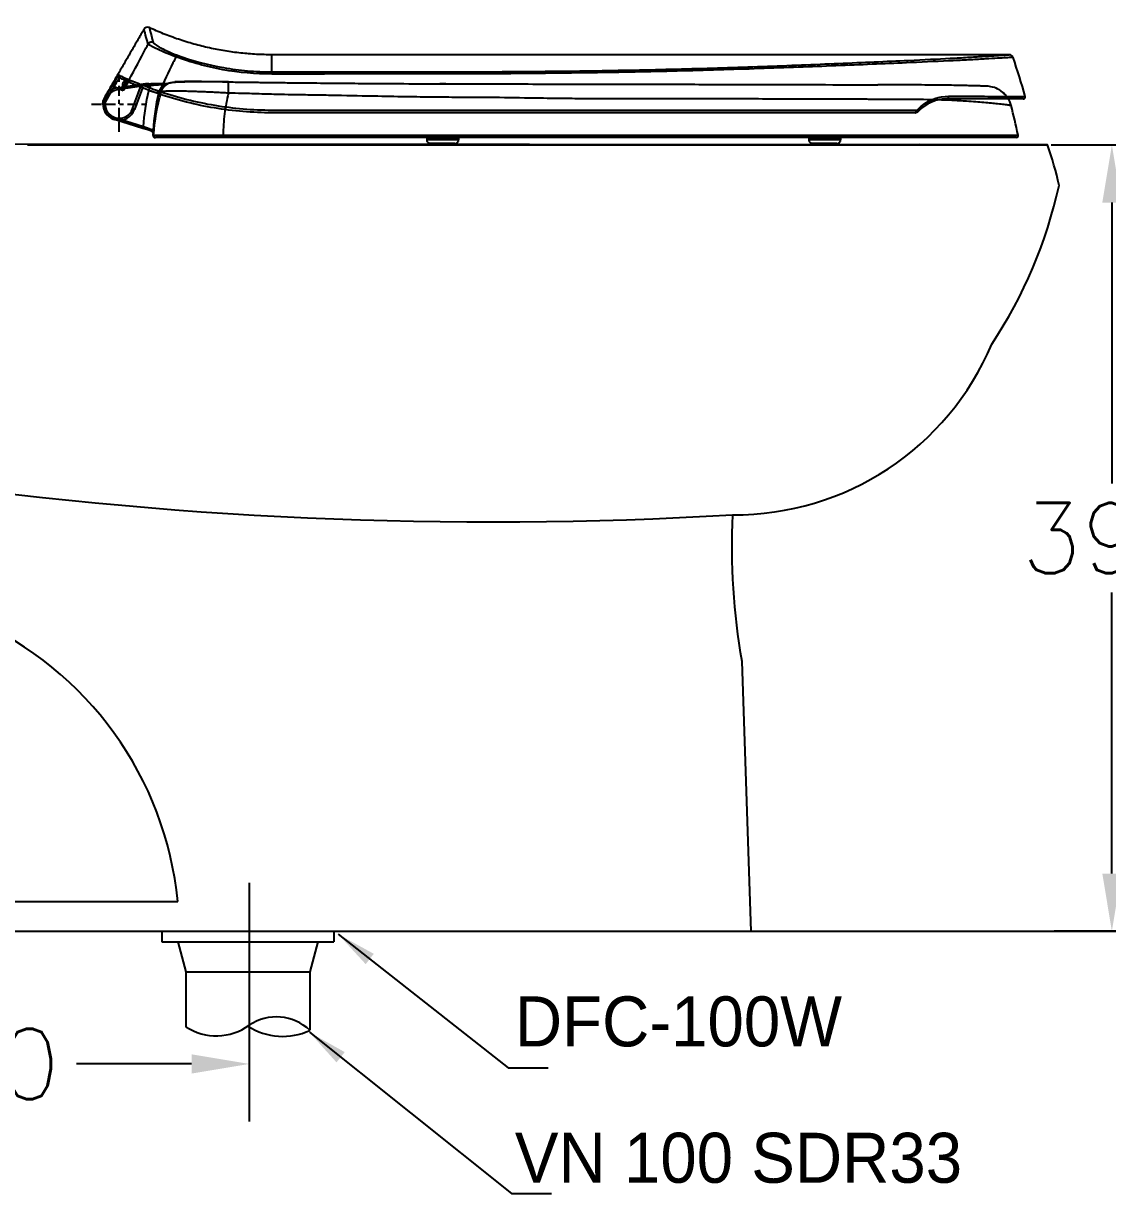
# Model space of a CAD drawing. Extents: x 65957 to 68383, y 58274 to 61705.
# Drawn here: x 66727 to 67269, y 59021 to 59606 of the extents above; entities that cross this region are included whole.
import ezdxf

# ---------------------------------------------------------------- set-up
doc = ezdxf.new("R2010")
doc.units = 0
doc.header["$MEASUREMENT"] = 0
doc.linetypes.add('BORDER', pattern=[18, 5, -2, 5, -2, 2, -2])
doc.layers.get('Defpoints').update_dxf_attribs({"linetype": 'CONTINUOUS'})
for name, color, linetype in [('1', 2, 'CONTINUOUS'), ('CENTER', 1, 'CONTINUOUS'), ('Dim', 4, 'CONTINUOUS'), ('MAIN', 7, 'CONTINUOUS')]:
    doc.layers.add(name, color=color, linetype=linetype)
doc.layers.add('AM_6', color=2, linetype='CONTINUOUS', lineweight=30)
doc.styles.add('h', font='', dxfattribs={"height": 30})
doc.styles.get("Standard").update_dxf_attribs({"font": 'txt.shx', "bigfont": 'ghs.shx'})
doc.styles.get('h').set_extended_font_data('Haansoft Batang')
doc.dimstyles.new('SERIM', dxfattribs={"dimscale": 10, "dimtxt": 3, "dimasz": 2, "dimexe": 1, "dimexo": 1.5, "dimgap": 1, "dimtad": 1, "dimtoh": 1, "dimdec": 0, "dimdsep": 46, "dimtxsty": 'h', "dimcen": -0.3, "dimclrt": 2, "dimadec": 0, "dimazin": 0, "dimtfac": 1, "dimtdec": 0, "dimtmove": 1, "dimatfit": 3, "dimfxl": 0, "dimtolj": 1, "dimtzin": 0, "dimarcsym": 0})
doc.dimstyles.get("Standard").update_dxf_attribs({"dimtxt": 0.18, "dimasz": 0.18, "dimexe": 0.18, "dimexo": 0.0625, "dimgap": 0.09, "dimtad": 0, "dimtih": 1, "dimtoh": 1, "dimdec": 4, "dimzin": 0, "dimdsep": 46, "dimtxsty": 'Standard', "dimcen": 0.09, "dimadec": 0, "dimazin": 0, "dimtfac": 1, "dimtdec": 4, "dimtofl": 0, "dimtmove": 0, "dimatfit": 0, "dimfxl": 0, "dimtolj": 1, "dimtzin": 0, "dimarcsym": 0})

# ---------------------------------------------------------------- blocks, each defined once
blk = doc.blocks.new('*D10')
at = {"layer": 'Defpoints', "color": 0}
for p in [(67230.98, 59545.46), (67271.28, 59545.46), (67283.55, 59152.53)]:
    blk.add_point(p, dxfattribs=at)
at = {"layer": 'Dim', "color": 0, "lineweight": -2}
for p, q in [((67240.98, 59545.46), (67300.08, 59545.46)), ((67271.28, 59516.66), (67271.28, 59376.19)), ((67271.28, 59181.33), (67271.28, 59321.79)), ((67273.55, 59152.53), (67242.48, 59152.53))]:
    blk.add_line(p, q, dxfattribs=at)
at = {"layer": 'Dim', "color": 0}
for points in [[(67266.48, 59516.66), (67276.08, 59516.66), (67271.28, 59545.46)], [(67266.48, 59181.33), (67276.08, 59181.33), (67271.28, 59152.53)]]:
    blk.add_solid(points, dxfattribs=at)
at = {"layer": 'Dim', "color": 0, "insert": (67271.28, 59348.99), "char_height": 35.2, "attachment_point": 5}
blk.add_mtext('\\A1;393', dxfattribs=at)
blk = doc.blocks.new('*D13')
at = {"layer": 'Defpoints', "color": 0}
for p in [(66560.04, 59860.68), (66840.03, 59115.8), (66840.03, 59086.14)]:
    blk.add_point(p, dxfattribs=at)
at = {"layer": 'MAIN', "color": 0, "lineweight": -2}
for p, q in [((66560.04, 59850.68), (66560.04, 59057.34)), ((66840.03, 59105.8), (66840.03, 59057.34)), ((66588.84, 59086.14), (66646.43, 59086.14)), ((66811.23, 59086.14), (66753.63, 59086.14))]:
    blk.add_line(p, q, dxfattribs=at)
at = {"layer": 'MAIN', "color": 0}
for points in [[(66588.84, 59090.94), (66588.84, 59081.34), (66560.04, 59086.14)], [(66811.23, 59090.94), (66811.23, 59081.34), (66840.03, 59086.14)]]:
    blk.add_solid(points, dxfattribs=at)
at = {"layer": 'MAIN', "color": 0, "insert": (66700.03, 59086.14), "char_height": 35.2, "attachment_point": 5}
blk.add_mtext('\\A1;280', dxfattribs=at)

msp = doc.modelspace()

# ---------------------------------------------------------------- linework, layer by layer
at = {"layer": '1', "color": 1, "linetype": 'BORDER'}
for p, q in [((66775.03, 59552.09), (66775.03, 59579.82)), ((66775.03, 59552.09), (66775.03, 59579.82)), ((66761.16, 59565.95), (66788.89, 59565.95)), ((66761.16, 59565.95), (66788.89, 59565.95))]:
    msp.add_line(p, q, dxfattribs=at)
at = {"layer": '1', "color": 7}
for p, q in [((66767.29, 59567.65), (66771.71, 59575.3)), ((66772.57, 59574.8), (66768.15, 59567.15)), ((66772.57, 59574.8), (66771.71, 59575.3)), ((66773.81, 59573.96), (66788.23, 59576.16)), ((66773.81, 59573.96), (66773.96, 59572.97)), ((66788.3, 59575.16), (66773.96, 59572.97)), ((66779.48, 59577.08), (66776.96, 59572.73)), ((66778.27, 59576.99), (66778.39, 59577.2)), ((66781.74, 59563.51), (66785.71, 59574.41)), ((66786.63, 59574.04), (66782.68, 59563.17)), ((66790.75, 59576.1), (66790.73, 59575.1)), ((66768.15, 59567.15), (66767.29, 59567.65)), ((66766.89, 59566.26), (66767.89, 59566.22)), ((66782.68, 59563.17), (66781.74, 59563.51)), ((66772.6, 59558.23), (66772.9, 59559.18)), ((66786.85, 59553.75), (66772.6, 59558.23)), ((66772.9, 59559.18), (66787.15, 59554.7)), ((66786.85, 59553.75), (66787.15, 59554.7)), ((66826.94, 59550.41), (66826.94, 59549.21)), ((66775.03, 59545.83), (66778.99, 59545.84)), ((67175.26, 59546.21), (67175.26, 59546.21))]:
    msp.add_line(p, q, dxfattribs=at)
for centre, radius, start, end in [((66789.15, 59602.35), 2, 65.00848, 149.99122), ((67219.96, 59588.57), 2, 19.48305, 90.00007), ((66775.03, 59565.95), 8.1, 98.66682, 252.54816), ((66775.03, 59565.95), 7.1, 98.66682, 252.54816), ((66851.38, 59736.01), 179.44, 243.94749, 245.49801), ((67226.99, 59569.48), 1, 270, 15.33094), ((66775.03, 59565.95), 8.14, 177.86097, 340), ((66775.03, 59565.95), 7.14, 177.86097, 340), ((66792.94, 59550.21), 1, 179.40839, 270), ((67223.42, 59550.21), 1, 270, 12.43331)]:
    msp.add_arc(centre, radius, start, end, dxfattribs=at)
for points, degree in [([(66787.41, 59603.35), (66777.44, 59586.06), (66767.46, 59568.78)], 2), ([(66789.45, 59595.86), (66788.09, 59600.84), (66787.41, 59603.33), (66787.41, 59603.33)], 3), ([(66789.99, 59604.14), (66789.99, 59604.14), (66790.66, 59601.65), (66792, 59596.68)], 3), ([(66788.37, 59593.81), (66788.74, 59594.5), (66789.1, 59595.18), (66789.45, 59595.86)], 3), ([(66780, 59578.05), (66782.89, 59583.43), (66785.68, 59588.69), (66788.37, 59593.81)], 3), ([(67219.96, 59590.57), (67035.67, 59590.57), (66851.38, 59590.57)], 2), ([(66851.39, 59581.98), (66851.38, 59587.71), (66851.38, 59590.57), (66851.38, 59590.57)], 3), ([(66801.9, 59586.51), (66799.7, 59581.88), (66797.45, 59577.16), (66795.14, 59572.36)], 3), ([(66803.32, 59589.5), (66802.85, 59588.51), (66802.38, 59587.51), (66801.9, 59586.51)], 3), ([(67227.96, 59569.75), (67226.16, 59576.31), (67224.12, 59582.82), (67221.85, 59589.23)], 3), ([(66774.75, 59580.38), (66774.79, 59580.44), (66774.82, 59580.46), (66774.82, 59580.46)], 3), ([(66774.82, 59580.46), (66775.6, 59580.08), (66777.31, 59579.25), (66780, 59578.05)], 3), ([(66780.46, 59576.64), (66777.75, 59577.84), (66776.04, 59578.68), (66775.25, 59579.06)], 3), ([(66851.39, 59580.92), (66851.39, 59581.51), (66851.39, 59581.92), (66851.39, 59581.98)], 3), ([(66944.7, 59582.06), (66967.85, 59582.08), (66990.98, 59582.27), (67013.83, 59582.61)], 3), ([(67014.1, 59581.58), (66991.18, 59581.24), (66967.93, 59581.04), (66944.7, 59581.01)], 3), ([(66777.09, 59576.81), (66777.52, 59577.49), (66777.78, 59577.86), (66777.81, 59577.85)], 3), ([(66777.81, 59577.85), (66778.01, 59577.75), (66778.27, 59577.63), (66778.59, 59577.48)], 3), ([(66783.01, 59575.53), (66783.02, 59575.52), (66783.03, 59575.52), (66783.04, 59575.52)], 3), ([(66783.04, 59575.52), (66783.15, 59575.47), (66783.46, 59575.34), (66783.96, 59575.12)], 3), ([(66787.15, 59554.7), (66787.52, 59560.71), (66788.4, 59566.68), (66789.78, 59572.54)], 3), ([(66790.73, 59575.1), (66789.92, 59575.12), (66789.11, 59575.14), (66788.3, 59575.16)], 3), ([(66789.78, 59572.54), (66789.99, 59573.44), (66790.31, 59574.3), (66790.73, 59575.1)], 3), ([(66799.33, 59576.09), (66798.72, 59575.79), (66798.11, 59575.49)], 2), ([(66935.31, 59576.05), (66936.3, 59576.05), (66937.3, 59576.05), (66938.3, 59576.05)], 3), ([(66938.3, 59576.05), (66937.3, 59576.05), (66936.3, 59576.05), (66935.31, 59576.05)], 3), ([(66938.3, 59576.04), (66940.74, 59576.04), (66943.19, 59576.03), (66945.64, 59576.03)], 3), ([(67146.01, 59575.58), (67147.81, 59575.57), (67149.59, 59575.57), (67151.35, 59575.57)], 3), ([(67151.35, 59575.57), (67152.33, 59575.57), (67153.3, 59575.57), (67154.25, 59575.56)], 3), ([(66766.89, 59566.26), (66766.92, 59567.2), (66767.16, 59568.05), (66767.16, 59568.05)], 3), ([(66794.64, 59571.4), (66793.22, 59565.32), (66792.35, 59559.13), (66792.06, 59552.89)], 3), ([(66792.2, 59550.28), (66792.71, 59557.65), (66794, 59564.91), (66796.02, 59571.95)], 3), ([(66794.91, 59570.96), (66795.04, 59570.92), (66795.17, 59570.88), (66795.3, 59570.83)], 3), ([(67157.42, 59568.26), (67155.56, 59568.26), (67153.68, 59568.27), (67151.79, 59568.28)], 3), ([(67170.04, 59568.2), (67165.94, 59568.22), (67161.73, 59568.24), (67157.42, 59568.26)], 3), ([(67176.33, 59565.12), (67180.25, 59568.29), (67184.94, 59569.82), (67189.65, 59569.81)], 3), ([(67218.28, 59570.22), (67217.77, 59570.82), (67217.2, 59571.39), (67216.58, 59571.9)], 3), ([(67220.91, 59565.17), (67220.55, 59566.5), (67219.96, 59567.86), (67219.11, 59569.12)], 3), ([(66946.55, 59562.94), (66970.07, 59562.95), (66993.59, 59562.95), (67016.83, 59562.95)], 3), ([(67016.69, 59561.57), (66993.49, 59561.57), (66970.03, 59561.57), (66946.55, 59561.57)], 3), ([(67176.34, 59564.02), (67175.66, 59563.46), (67175.01, 59562.86), (67174.39, 59562.2)], 3), ([(67176.15, 59563.86), (67176.23, 59563.93), (67176.3, 59563.99), (67176.38, 59564.05)], 3), ([(67224.39, 59550.43), (67223.31, 59555.36), (67222.2, 59560.29), (67220.91, 59565.17)], 3), ([(66787.15, 59554.7), (66788.54, 59554.19), (66789.91, 59553.69), (66790.84, 59553.34)], 3), ([(66791.29, 59552.35), (66790.16, 59552.7), (66788.53, 59553.22), (66786.85, 59553.75)], 3), ([(66791.99, 59551.36), (66792, 59551.8), (66791.7, 59552.22), (66791.29, 59552.35)], 3), ([(66791.43, 59552.3), (66791.7, 59552.15), (66791.86, 59551.86)], 2), ([(66791.93, 59551.69), (66791.9, 59551.78), (66791.86, 59551.86), (66791.81, 59551.93)], 3), ([(66791.97, 59551.37), (66791.98, 59551.54), (66791.94, 59551.71), (66791.86, 59551.86)], 3), ([(66791.94, 59550.22), (66791.95, 59550.5), (66791.95, 59550.77), (66791.96, 59551.04)], 3), ([(66792.01, 59552.51), (66791.98, 59551.75), (66791.97, 59550.99), (66791.96, 59550.23)], 3), ([(66791.97, 59551.37), (66791.97, 59551.38), (66791.97, 59551.38), (66791.97, 59551.38)], 3), ([(66792.02, 59552.12), (66792.01, 59551.87), (66792, 59551.61), (66791.99, 59551.36)], 3), ([(66791.99, 59551.36), (66791.99, 59551.36), (66791.99, 59551.37), (66791.99, 59551.36)], 3), ([(66792.06, 59552.89), (66792.04, 59552.63), (66792.03, 59552.38), (66792.02, 59552.12)], 3), ([(66928.92, 59548.14), (66928.92, 59548.48), (66928.92, 59548.81), (66928.92, 59549.14)], 3), ([(66944.73, 59548.14), (66944.73, 59548.64), (66944.73, 59549.14)], 2), ([(66947.44, 59550.41), (66970.68, 59550.41), (66993.92, 59550.41), (67016.88, 59550.42)], 3), ([(67016.73, 59549.21), (66993.81, 59549.21), (66970.64, 59549.21), (66947.44, 59549.21)], 3), ([(67119.91, 59548.14), (67119.91, 59548.48), (67119.91, 59548.81), (67119.91, 59549.14)], 3), ([(67135.72, 59548.14), (67135.72, 59548.64), (67135.72, 59549.14)], 2)]:
    msp.add_open_spline(points, degree=degree, dxfattribs=at)
for points, knots in [([(66851.38, 59590.57), (66848.8, 59590.57), (66843.6, 59590.7), (66835.79, 59591.33), (66827.96, 59592.39), (66820.12, 59593.89), (66812.34, 59595.83), (66804.63, 59598.21), (66797.16, 59600.97), (66792.33, 59603.08), (66789.99, 59604.17)], [0, 0, 0, 0, 0.122297, 0.245928, 0.370731, 0.496537, 0.623166, 0.750433, 0.878145, 1, 1, 1, 1]), ([(66803.32, 59589.5), (66799.14, 59591.03), (66795.6, 59592.61), (66790.91, 59594.91), (66789.68, 59595.63), (66789.45, 59595.86)], [0, 0, 0, 0, 0.5, 0.5, 1, 1, 1, 1]), ([(66792, 59596.68), (66792.1, 59596.3), (66793.06, 59595.52), (66797.04, 59593.26), (66800.16, 59591.75), (66803.97, 59590.36)], [0, 0, 0, 0, 0.5, 0.5, 1, 1, 1, 1]), ([(66803.97, 59590.36), (66811.5, 59587.61), (66819.23, 59585.53), (66831.1, 59583.41), (66835.1, 59582.88), (66843.2, 59582.16), (66847.35, 59581.98), (66851.39, 59581.98)], [0, 0, 0, 0, 0.5, 0.5, 0.75, 0.75, 1, 1, 1, 1]), ([(67169.5, 59587.77), (67177.29, 59588.12), (67184.27, 59588.47), (67193.56, 59588.97), (67196.45, 59589.13), (67201.82, 59589.44), (67204.28, 59589.59), (67210.84, 59589.98), (67214.2, 59590.19), (67217.64, 59590.42), (67218.51, 59590.47), (67219.67, 59590.55), (67219.96, 59590.57), (67219.96, 59590.57)], [0, 0, 0, 0, 0.25, 0.25, 0.375, 0.375, 0.5, 0.5, 0.75, 0.75, 0.875, 0.875, 1, 1, 1, 1]), ([(66851.39, 59580.92), (66843.09, 59580.92), (66834.83, 59581.66), (66818.79, 59584.55), (66810.95, 59586.68), (66803.32, 59589.5)], [0, 0, 0, 0, 0.5, 0.5, 1, 1, 1, 1]), ([(67013.83, 59582.61), (67028.18, 59582.83), (67042.27, 59583.13), (67069.98, 59583.86), (67083.54, 59584.29), (67109.79, 59585.22), (67122.54, 59585.73), (67146.84, 59586.76), (67158.45, 59587.28), (67169.5, 59587.77)], [0, 0, 0, 0, 0.25, 0.25, 0.5, 0.5, 0.75, 0.75, 1, 1, 1, 1]), ([(67170.65, 59586.62), (67165.12, 59586.38), (67159.39, 59586.14), (67147.72, 59585.64), (67141.74, 59585.39), (67123.41, 59584.65), (67110.58, 59584.16), (67084.19, 59583.24), (67070.55, 59582.82), (67042.69, 59582.1), (67028.52, 59581.79), (67014.1, 59581.58)], [0, 0, 0, 0, 0.125, 0.125, 0.25, 0.25, 0.5, 0.5, 0.75, 0.75, 1, 1, 1, 1]), ([(67221.85, 59589.23), (67221.85, 59589.23), (67221.55, 59589.22), (67220.38, 59589.15), (67219.49, 59589.09), (67216, 59588.89), (67212.59, 59588.7), (67205.93, 59588.33), (67203.43, 59588.19), (67197.99, 59587.91), (67195.05, 59587.75), (67185.64, 59587.28), (67178.52, 59586.95), (67170.65, 59586.62)], [0, 0, 0, 0, 0.125, 0.125, 0.25, 0.25, 0.5, 0.5, 0.625, 0.625, 0.75, 0.75, 1, 1, 1, 1]), ([(66771.71, 59575.3), (66772.5, 59576.68), (66773.29, 59578.02), (66774.3, 59579.7), (66774.61, 59580.19), (66774.75, 59580.38)], [0, 0, 0, 0, 0.56676, 0.56676, 1, 1, 1, 1]), ([(66775.25, 59579.06), (66775.22, 59579.08), (66774.91, 59578.62), (66773.93, 59577.05), (66773.25, 59575.94), (66772.57, 59574.8)], [0, 0, 0, 0, 0.5, 0.5, 1, 1, 1, 1]), ([(66780, 59578.05), (66780.34, 59577.99), (66781.86, 59577.38), (66787.15, 59575.29), (66790.94, 59573.82), (66795.14, 59572.36)], [0, 0, 0, 0, 0.5, 0.5, 1, 1, 1, 1]), ([(66851.39, 59581.98), (66866.94, 59582), (66882.49, 59582.01), (66913.59, 59582.04), (66929.15, 59582.05), (66944.7, 59582.06)], [0, 0, 0, 0, 0.5, 0.5, 1, 1, 1, 1]), ([(66944.7, 59581.01), (66929.15, 59581), (66913.6, 59580.98), (66882.5, 59580.95), (66866.94, 59580.94), (66851.39, 59580.92)], [0, 0, 0, 0, 0.5, 0.5, 1, 1, 1, 1]), ([(66776.96, 59572.73), (66776.89, 59573.5), (66776.81, 59574.26), (66776.78, 59575.7), (66776.81, 59576.37), (66777.09, 59576.81)], [0, 0, 0, 0, 0.5, 0.5, 1, 1, 1, 1]), ([(66778.27, 59576.99), (66778.15, 59576.79), (66778.05, 59576.57), (66777.8, 59575.94), (66777.67, 59575.52), (66777.37, 59574.47), (66777.22, 59573.83), (66777.04, 59573.04), (66777, 59572.89), (66776.97, 59572.74), (66776.97, 59572.74), (66776.96, 59572.73)], [0, 0, 0, 0, 0.173372, 0.173372, 0.471385, 0.471385, 0.89831, 0.89831, 0.996626, 0.996626, 1, 1, 1, 1]), ([(66778.34, 59577.1), (66778.38, 59577.17), (66778.47, 59577.32), (66778.55, 59577.44), (66778.59, 59577.5)], [0, 0, 0, 0, 0.469631, 1, 1, 1, 1]), ([(66794.82, 59571), (66790.79, 59572.38), (66787.17, 59573.8), (66782.16, 59575.87), (66780.75, 59576.51), (66780.46, 59576.64)], [0, 0, 0, 0, 0.5, 0.5, 1, 1, 1, 1]), ([(66788.3, 59575.16), (66788.3, 59575.16), (66788.3, 59575.17), (66788.29, 59575.24), (66788.29, 59575.31), (66788.27, 59575.49), (66788.27, 59575.6), (66788.26, 59575.79), (66788.25, 59575.87), (66788.24, 59576.01), (66788.24, 59576.07), (66788.23, 59576.14), (66788.23, 59576.16), (66788.23, 59576.16)], [0, 0, 0, 0, 0.009719, 0.009719, 0.142864, 0.142864, 0.357904, 0.357904, 0.572168, 0.572168, 0.786073, 0.786073, 1, 1, 1, 1]), ([(66788.23, 59576.16), (66788.9, 59576.15), (66789.56, 59576.13), (66790.4, 59576.11), (66790.58, 59576.11), (66790.75, 59576.1)], [0, 0, 0, 0, 0.793321, 0.793321, 1, 1, 1, 1]), ([(66794.64, 59571.4), (66794.63, 59571.4), (66794.11, 59571.53), (66792.31, 59571.95), (66791.04, 59572.25), (66789.78, 59572.54)], [0, 0, 0, 0, 0.5, 0.5, 1, 1, 1, 1]), ([(66798.89, 59575.9), (66798.68, 59575.89), (66798.47, 59575.87), (66797.51, 59575.79), (66796.75, 59575.69), (66794.38, 59575.39), (66792.62, 59575.21), (66790.73, 59575.1)], [0, 0, 0, 0, 0.085207, 0.085207, 0.390138, 0.390138, 1, 1, 1, 1]), ([(66799.15, 59575.96), (66798.93, 59575.96), (66798.7, 59575.96), (66797.78, 59575.98), (66797.03, 59575.99), (66794.63, 59576.02), (66792.75, 59576.06), (66790.75, 59576.1)], [0, 0, 0, 0, 0.098353, 0.098353, 0.398902, 0.398902, 1, 1, 1, 1]), ([(66790.75, 59576.1), (66792.75, 59576.06), (66794.63, 59576.02), (66797.03, 59575.99), (66797.78, 59575.98), (66798.7, 59575.96), (66798.93, 59575.96), (66799.15, 59575.96)], [0, 0, 0, 0, 0.601098, 0.601098, 0.901647, 0.901647, 1, 1, 1, 1]), ([(66798.18, 59575.52), (66797.68, 59575.32), (66797.2, 59575.05), (66795.7, 59573.89), (66794.95, 59572.72), (66794.64, 59571.4)], [0, 0, 0, 0, 0.28878, 0.28878, 1, 1, 1, 1]), ([(66795.14, 59572.36), (66804.2, 59569.24), (66813.42, 59566.9), (66832.17, 59563.75), (66841.7, 59562.94), (66851.38, 59562.94)], [0, 0, 0, 0, 0.5, 0.5, 1, 1, 1, 1]), ([(66829.6, 59571.38), (66828.59, 59571.44), (66826.55, 59571.56), (66823.48, 59571.72), (66820.41, 59571.87), (66817.35, 59572.01), (66814.36, 59572.12), (66811.46, 59572.22), (66808.69, 59572.3), (66806.09, 59572.36), (66803.71, 59572.39), (66801.58, 59572.4), (66799.74, 59572.38), (66798.22, 59572.33), (66797.07, 59572.24), (66796.28, 59572.12), (66796.11, 59572), (66796.02, 59571.95)], [0, 0, 0, 0, 0.058397, 0.118023, 0.178854, 0.240872, 0.304064, 0.368425, 0.43395, 0.500641, 0.568499, 0.637528, 0.707727, 0.779091, 0.851609, 0.925256, 1, 1, 1, 1]), ([(66829.7, 59576.91), (66827.69, 59576.93), (66823.8, 59576.98), (66818.18, 59577.02), (66813.13, 59577.01), (66808.73, 59576.97), (66805.12, 59576.87), (66802.32, 59576.71), (66800.36, 59576.47), (66799.58, 59576.23), (66799.33, 59576.1)], [0, 0, 0, 0, 0.134719, 0.265473, 0.393784, 0.518942, 0.64233, 0.763138, 0.882596, 1, 1, 1, 1]), ([(66829.7, 59576.99), (66828.84, 59577), (66827.11, 59577.02), (66824.56, 59577.05), (66822.07, 59577.07), (66818.83, 59577.1), (66814.98, 59577.13), (66810.9, 59577.14), (66807.5, 59577.12), (66804.95, 59577.09), (66803.25, 59577.04), (66802.97, 59576.99), (66802.83, 59576.97)], [0, 0, 0, 0, 0.063084, 0.125388, 0.187282, 0.249145, 0.373717, 0.498081, 0.622847, 0.748204, 0.873956, 1, 1, 1, 1]), ([(66829.7, 59576.99), (66832.68, 59576.95), (66838.23, 59576.87), (66846.67, 59576.76), (66854.81, 59576.66), (66860.36, 59576.6), (66863.03, 59576.57)], [0, 0, 0, 0, 0.267477, 0.500007, 0.760064, 1, 1, 1, 1]), ([(66863.03, 59576.57), (66867.81, 59576.52), (66877.17, 59576.42), (66890.94, 59576.3), (66906.81, 59576.19), (66921.54, 59576.1), (66931.87, 59576.06), (66935.31, 59576.05)], [0, 0, 0, 0, 0.198329, 0.388612, 0.571475, 0.857209, 1, 1, 1, 1]), ([(66945.64, 59576.03), (66948.46, 59576.02), (66954.1, 59576.01), (66965.38, 59575.98), (66980.27, 59575.95), (66997.08, 59575.91), (67008.23, 59575.89), (67012.98, 59575.88)], [0, 0, 0, 0, 0.125142, 0.250178, 0.500113, 0.787261, 1, 1, 1, 1]), ([(67012.98, 59575.88), (67024.26, 59575.86), (67035.39, 59575.84), (67057.35, 59575.8), (67068.2, 59575.77), (67099.91, 59575.69), (67120.16, 59575.64), (67138.85, 59575.6)], [0, 0, 0, 0, 0.25, 0.25, 0.5, 0.5, 1, 1, 1, 1]), ([(67138.85, 59575.6), (67138.85, 59575.6), (67138.85, 59575.6), (67139.79, 59575.59), (67140.73, 59575.59), (67142.39, 59575.59), (67143.12, 59575.59), (67144.57, 59575.58), (67145.29, 59575.58), (67146.01, 59575.58), (67146.01, 59575.58), (67146.01, 59575.58)], [0, 0, 0, 0, 0.000007, 0.000007, 0.389045, 0.389045, 0.694529, 0.694529, 0.999993, 0.999993, 1, 1, 1, 1]), ([(67163.85, 59575.53), (67162.72, 59575.54), (67160.53, 59575.54), (67157.35, 59575.55), (67155.28, 59575.56), (67154.27, 59575.56), (67154.25, 59575.56)], [0, 0, 0, 0, 0.358128, 0.690293, 0.991787, 1, 1, 1, 1]), ([(67209.6, 59574.78), (67209.55, 59574.79), (67209.34, 59574.81), (67208.73, 59574.83), (67207.57, 59574.88), (67205.82, 59574.94), (67203.48, 59575.01), (67200.61, 59575.09), (67197.23, 59575.17), (67193.35, 59575.25), (67188.86, 59575.32), (67183.68, 59575.39), (67177.76, 59575.45), (67171.14, 59575.5), (67166.3, 59575.52), (67163.77, 59575.53)], [0, 0, 0, 0, 0.040411, 0.108997, 0.185067, 0.265611, 0.347355, 0.427603, 0.50478, 0.581636, 0.660818, 0.74252, 0.826769, 0.912996, 1, 1, 1, 1]), ([(67214.33, 59573.38), (67213.19, 59573.97), (67211.98, 59574.39), (67210.32, 59574.7), (67209.87, 59574.76), (67209.43, 59574.8)], [0, 0, 0, 0, 0.731546, 0.731546, 1, 1, 1, 1]), ([(67219.39, 59568.69), (67219.34, 59568.76), (67219.17, 59569.04), (67218.86, 59569.47), (67218.4, 59570.04), (67217.85, 59570.62), (67217.34, 59571.09), (67216.92, 59571.46), (67216.7, 59571.65), (67216.53, 59571.79), (67216.4, 59571.9), (67216.28, 59572), (67216.1, 59572.14), (67215.82, 59572.37), (67215.51, 59572.62), (67215.1, 59572.92), (67214.73, 59573.16), (67214.48, 59573.3), (67214.37, 59573.35)], [0, 0, 0, 0, 0.03113, 0.11787, 0.242645, 0.360953, 0.455417, 0.482106, 0.503951, 0.513552, 0.522771, 0.532182, 0.542417, 0.567486, 0.622482, 0.704248, 0.86265, 1, 1, 1, 1]), ([(66766.89, 59566.26), (66766.9, 59566.59), (66766.97, 59566.93), (66767.09, 59567.25), (66767.15, 59567.38), (66767.21, 59567.52), (66767.29, 59567.65)], [0, 0, 0, 0, 0.695533, 0.695533, 0.695533, 1, 1, 1, 1]), ([(66767.46, 59568.78), (66767.43, 59568.72), (66767.35, 59568.59), (66767.27, 59568.4), (66767.21, 59568.25), (66767.19, 59568.18), (66767.19, 59568.18)], [0, 0, 0, 0, 0.288268, 0.680678, 0.983774, 1, 1, 1, 1]), ([(66767.46, 59568.78), (66767.46, 59568.78), (66767.46, 59568.78), (66767.46, 59568.78), (66767.44, 59568.73), (66767.41, 59568.58), (66767.39, 59568.5), (66767.33, 59568.19), (66767.3, 59567.93), (66767.29, 59567.65)], [0, 0, 0, 0, 0.000399, 0.000399, 0.298262, 0.298262, 0.528278, 0.528278, 1, 1, 1, 1]), ([(66768.15, 59567.15), (66768.1, 59567.06), (66768.06, 59566.97), (66767.94, 59566.67), (66767.9, 59566.44), (66767.89, 59566.22)], [0, 0, 0, 0, 0.304457, 0.304457, 1, 1, 1, 1]), ([(66795.41, 59571.74), (66795.29, 59571.64), (66795.05, 59571.46), (66794.81, 59571.37), (66794.7, 59571.39), (66794.64, 59571.4)], [0, 0, 0, 0, 0.316728, 0.650001, 1, 1, 1, 1]), ([(66851.38, 59561.57), (66841.65, 59561.57), (66832.07, 59562.38), (66813.21, 59565.53), (66803.93, 59567.87), (66794.82, 59571)], [0, 0, 0, 0, 0.5, 0.5, 1, 1, 1, 1]), ([(66796.02, 59571.95), (66795.97, 59571.91), (66795.84, 59571.84), (66795.68, 59571.83), (66795.54, 59571.81), (66795.44, 59571.76), (66795.41, 59571.74)], [0, 0, 0, 0, 0.221728, 0.500088, 0.828974, 1, 1, 1, 1]), ([(66829.6, 59571.38), (66828.78, 59567.98), (66828.14, 59564.53), (66827.25, 59557.51), (66826.98, 59553.96), (66826.94, 59550.41)], [0, 0, 0, 0, 0.5, 0.5, 1, 1, 1, 1]), ([(66862.94, 59570.52), (66860.59, 59570.56), (66855.04, 59570.66), (66846.2, 59570.94), (66837.44, 59571.22), (66831.88, 59571.33), (66829.6, 59571.38)], [0, 0, 0, 0, 0.211098, 0.500018, 0.794863, 1, 1, 1, 1]), ([(66945.62, 59569.26), (66941.79, 59569.28), (66933.36, 59569.32), (66919.58, 59569.52), (66902.74, 59569.82), (66887.05, 59570.14), (66873.27, 59570.39), (66866.39, 59570.48), (66862.94, 59570.52)], [0, 0, 0, 0, 0.139089, 0.305769, 0.500007, 0.750024, 0.875, 1, 1, 1, 1]), ([(67014.48, 59568.55), (67011.55, 59568.56), (67004.82, 59568.58), (66993.38, 59568.71), (66978.19, 59568.93), (66961.97, 59569.19), (66950.45, 59569.24), (66945.62, 59569.26)], [0, 0, 0, 0, 0.128527, 0.295249, 0.500166, 0.790438, 1, 1, 1, 1]), ([(67144.4, 59568.3), (67134.72, 59568.33), (67124.7, 59568.37), (67103.98, 59568.43), (67093.29, 59568.46), (67060.56, 59568.53), (67037.71, 59568.56), (67014.48, 59568.55)], [0, 0, 0, 0, 0.25, 0.25, 0.5, 0.5, 1, 1, 1, 1]), ([(67151.79, 59568.28), (67151.05, 59568.28), (67150.3, 59568.28), (67148.8, 59568.29), (67148.05, 59568.29), (67146.33, 59568.29), (67145.37, 59568.3), (67144.4, 59568.3)], [0, 0, 0, 0, 0.305481, 0.305481, 0.610959, 0.610959, 1, 1, 1, 1]), ([(67220.91, 59565.17), (67220.88, 59565.17), (67220.83, 59565.18), (67220.43, 59565.24), (67219.76, 59565.33), (67218.78, 59565.47), (67217.1, 59565.68), (67213.78, 59566.1), (67207.76, 59566.69), (67199.77, 59567.28), (67191.78, 59567.73), (67184.52, 59567.99), (67177.42, 59568.16), (67172.45, 59568.19), (67170.04, 59568.2)], [0, 0, 0, 0, 0.047211, 0.095927, 0.146139, 0.197831, 0.250979, 0.350908, 0.50117, 0.646345, 0.750258, 0.8387, 0.921965, 1, 1, 1, 1]), ([(67188.94, 59568.48), (67186.72, 59568.48), (67184.5, 59568.11), (67180.26, 59566.64), (67178.23, 59565.55), (67176.34, 59564.02)], [0, 0, 0, 0, 0.5, 0.5, 1, 1, 1, 1]), ([(67226.99, 59568.48), (67226.99, 59568.48), (67226.14, 59568.48), (67222.83, 59568.48), (67220.38, 59568.48), (67213.85, 59568.48), (67209.8, 59568.48), (67200.4, 59568.48), (67195.02, 59568.48), (67188.94, 59568.48)], [0, 0, 0, 0, 0.25, 0.25, 0.5, 0.5, 0.75, 0.75, 1, 1, 1, 1]), ([(67189.65, 59569.81), (67195.77, 59569.81), (67201.18, 59569.8), (67210.65, 59569.78), (67214.72, 59569.78), (67221.3, 59569.76), (67223.77, 59569.76), (67227.1, 59569.75), (67227.96, 59569.75), (67227.96, 59569.75)], [0, 0, 0, 0, 0.25, 0.25, 0.5, 0.5, 0.75, 0.75, 1, 1, 1, 1]), ([(67217.17, 59571.36), (67217.09, 59571.44), (67216.89, 59571.63), (67216.68, 59571.82), (67216.56, 59571.91), (67216.52, 59571.94)], [0, 0, 0, 0, 0.23732, 0.756244, 1, 1, 1, 1]), ([(66851.38, 59562.94), (66852.05, 59562.94), (66852.72, 59562.94), (66856.05, 59562.94), (66858.72, 59562.94), (66872.05, 59562.94), (66882.72, 59562.94), (66911.1, 59562.94), (66928.83, 59562.94), (66946.55, 59562.94)], [0, 0, 0, 0, 0.021016, 0.021016, 0.105081, 0.105081, 0.441341, 0.441341, 1, 1, 1, 1]), ([(66946.55, 59561.57), (66930.69, 59561.57), (66914.83, 59561.57), (66883.1, 59561.57), (66867.24, 59561.57), (66851.38, 59561.57)], [0, 0, 0, 0, 0.5, 0.5, 1, 1, 1, 1]), ([(67172.93, 59561.57), (67161.82, 59561.57), (67150.14, 59561.57), (67125.66, 59561.57), (67112.85, 59561.57), (67086.52, 59561.57), (67072.91, 59561.57), (67045.15, 59561.57), (67031.04, 59561.57), (67016.69, 59561.57)], [0, 0, 0, 0, 0.25, 0.25, 0.5, 0.5, 0.75, 0.75, 1, 1, 1, 1]), ([(67016.83, 59562.95), (67045.49, 59562.95), (67073.61, 59562.95), (67126.38, 59562.92), (67151.26, 59562.91), (67173.54, 59562.89)], [0, 0, 0, 0, 0.5, 0.5, 1, 1, 1, 1]), ([(67174.39, 59562.2), (67174.22, 59562.02), (67174.01, 59561.87), (67173.74, 59561.74), (67173.69, 59561.72), (67173.41, 59561.62), (67173.17, 59561.57), (67172.93, 59561.57)], [0, 0, 0, 0, 0.457714, 0.457714, 0.562429, 0.562429, 1, 1, 1, 1]), ([(67173.54, 59562.89), (67173.67, 59562.89), (67173.78, 59562.91), (67174.04, 59563), (67174.17, 59563.09), (67174.27, 59563.2)], [0, 0, 0, 0, 0.43383, 0.43383, 1, 1, 1, 1]), ([(67174.27, 59563.2), (67174.92, 59563.89), (67175.61, 59564.53), (67176.33, 59565.12), (67176.33, 59565.12), (67176.33, 59565.12)], [0, 0, 0, 0, 0.999984, 0.999984, 1, 1, 1, 1]), ([(66790.84, 59553.34), (66790.8, 59553.12), (66790.83, 59552.89), (66790.99, 59552.53), (66791.13, 59552.4), (66791.29, 59552.35)], [0, 0, 0, 0, 0.5, 0.5, 1, 1, 1, 1]), ([(66790.84, 59553.34), (66791.03, 59553.27), (66791.4, 59553.14), (66791.78, 59553), (66792.01, 59552.91), (66792.04, 59552.9), (66792.06, 59552.89)], [0, 0, 0, 0, 0.263787, 0.517961, 0.763144, 1, 1, 1, 1]), ([(66791.86, 59551.86), (66791.84, 59551.91), (66791.82, 59551.94), (66791.66, 59552.16), (66791.48, 59552.29), (66791.27, 59552.36)], [0, 0, 0, 0, 0.176383, 0.176383, 1, 1, 1, 1]), ([(66792.02, 59552.12), (66792.02, 59552.12), (66792.01, 59552.12), (66791.99, 59552.13), (66791.95, 59552.14), (66791.91, 59552.15), (66791.85, 59552.16), (66791.79, 59552.18), (66791.72, 59552.2), (66791.6, 59552.25), (66791.45, 59552.3), (66791.35, 59552.33), (66791.29, 59552.35)], [0, 0, 0, 0, 0.125, 0.25, 0.25, 0.375, 0.5, 0.5, 0.625, 0.75, 0.875, 1, 1, 1, 1]), ([(66791.99, 59552.13), (66791.99, 59552.13), (66791.98, 59552.13), (66791.93, 59552.15), (66791.91, 59552.15), (66791.88, 59552.16)], [0, 0, 0, 0, 0.652077, 0.652077, 1, 1, 1, 1]), ([(66791.94, 59550.22), (66791.94, 59550.22), (66791.94, 59550.23), (66792.01, 59550.25), (66792.07, 59550.27), (66792.2, 59550.28)], [0, 0, 0, 0, 0.570811, 0.570811, 1, 1, 1, 1]), ([(66791.99, 59551.36), (66791.99, 59551.37), (66791.98, 59551.37), (66791.98, 59551.37), (66791.98, 59551.37), (66791.97, 59551.37)], [0, 0, 0, 0, 0.499609, 0.499609, 1, 1, 1, 1]), ([(66792.2, 59550.28), (66792.22, 59550.3), (66793.15, 59550.32), (66796.6, 59550.34), (66799.17, 59550.36), (66803.94, 59550.37), (66805.72, 59550.38), (66809.49, 59550.39), (66811.48, 59550.39), (66815.68, 59550.4), (66817.9, 59550.4), (66822.38, 59550.41), (66824.65, 59550.41), (66826.94, 59550.41)], [0, 0, 0, 0, 0.25, 0.25, 0.5, 0.5, 0.625, 0.625, 0.75, 0.75, 0.875, 0.875, 1, 1, 1, 1]), ([(66826.94, 59549.21), (66822.47, 59549.21), (66818.09, 59549.21), (66811.96, 59549.21), (66810.02, 59549.21), (66806.35, 59549.21), (66804.62, 59549.21), (66799.97, 59549.21), (66797.47, 59549.21), (66794.12, 59549.21), (66793.22, 59549.21), (66793.19, 59549.21)], [0, 0, 0, 0, 0.25, 0.25, 0.375, 0.375, 0.5, 0.5, 0.75, 0.75, 1, 1, 1, 1]), ([(66826.94, 59550.41), (66827.61, 59550.41), (66828.28, 59550.41), (66831.61, 59550.41), (66834.28, 59550.41), (66847.61, 59550.41), (66858.28, 59550.41), (66895.11, 59550.41), (66921.27, 59550.41), (66947.44, 59550.41)], [0, 0, 0, 0, 0.016599, 0.016599, 0.082993, 0.082993, 0.348569, 0.348569, 1, 1, 1, 1]), ([(66947.44, 59549.21), (66927.35, 59549.21), (66907.27, 59549.21), (66867.11, 59549.21), (66847.03, 59549.21), (66826.94, 59549.21)], [0, 0, 0, 0, 0.5, 0.5, 1, 1, 1, 1]), ([(67173.21, 59549.21), (67162.2, 59549.21), (67150.59, 59549.21), (67126.23, 59549.21), (67113.42, 59549.21), (67086.99, 59549.21), (67073.33, 59549.21), (67045.39, 59549.21), (67031.18, 59549.21), (67016.73, 59549.21)], [0, 0, 0, 0, 0.25, 0.25, 0.5, 0.5, 0.75, 0.75, 1, 1, 1, 1]), ([(67016.88, 59550.42), (67045.74, 59550.42), (67074.02, 59550.43), (67126.98, 59550.43), (67151.86, 59550.43), (67173.86, 59550.42)], [0, 0, 0, 0, 0.5, 0.5, 1, 1, 1, 1]), ([(67223.42, 59549.21), (67223.42, 59549.21), (67222.27, 59549.21), (67217.84, 59549.21), (67214.57, 59549.21), (67208.05, 59549.21), (67205.61, 59549.21), (67200.31, 59549.21), (67197.44, 59549.21), (67188.18, 59549.21), (67181.15, 59549.21), (67173.21, 59549.21)], [0, 0, 0, 0, 0.25, 0.25, 0.5, 0.5, 0.625, 0.625, 0.75, 0.75, 1, 1, 1, 1]), ([(67173.86, 59550.42), (67175.82, 59550.42), (67177.79, 59550.42), (67181.56, 59550.43), (67183.39, 59550.43), (67188.71, 59550.43), (67192.03, 59550.43), (67198.24, 59550.43), (67201.13, 59550.43), (67206.46, 59550.43), (67208.92, 59550.43), (67215.48, 59550.43), (67218.77, 59550.43), (67223.24, 59550.43), (67224.39, 59550.43), (67224.39, 59550.43)], [0, 0, 0, 0, 0.0625, 0.0625, 0.125, 0.125, 0.25, 0.25, 0.375, 0.375, 0.5, 0.5, 0.75, 0.75, 1, 1, 1, 1]), ([(66928.92, 59548.14), (66929.54, 59548.14), (66930.33, 59548.14), (66932.19, 59548.14), (66933.25, 59548.14), (66936.54, 59548.14), (66938.93, 59548.14), (66941.75, 59548.14), (66942.58, 59548.14), (66943.85, 59548.14), (66944.31, 59548.14), (66944.66, 59548.14), (66944.72, 59548.14), (66944.73, 59548.14)], [0, 0, 0, 0, 0.153759, 0.153759, 0.307518, 0.307518, 0.615035, 0.615035, 0.768794, 0.768794, 0.922553, 0.922553, 1, 1, 1, 1]), ([(66930.6, 59546.14), (66930.16, 59546.14), (66929.72, 59546.36), (66929.1, 59547.1), (66928.92, 59547.62), (66928.92, 59548.14)], [0, 0, 0, 0, 0.5, 0.5, 1, 1, 1, 1]), ([(66942.73, 59546.14), (66942.72, 59546.14), (66942.68, 59546.14), (66942.23, 59546.14), (66941.17, 59546.14), (66938.29, 59546.14), (66936.47, 59546.14), (66933.06, 59546.14), (66931.55, 59546.14), (66930.6, 59546.14)], [0, 0, 0, 0, 0.076779, 0.076779, 0.384519, 0.384519, 0.69226, 0.69226, 1, 1, 1, 1]), ([(66942.71, 59546.14), (66942.9, 59546.14), (66943.18, 59546.18), (66943.67, 59546.35), (66944.12, 59546.66), (66944.46, 59547.1), (66944.67, 59547.6), (66944.73, 59547.92), (66944.73, 59548.14)], [0, 0, 0, 0, 0.174575, 0.278766, 0.484765, 0.686831, 0.798219, 1, 1, 1, 1]), ([(67119.91, 59548.14), (67120.52, 59548.14), (67121.32, 59548.14), (67123.18, 59548.14), (67124.23, 59548.14), (67127.52, 59548.14), (67129.91, 59548.14), (67132.74, 59548.14), (67133.56, 59548.14), (67134.84, 59548.14), (67135.29, 59548.14), (67135.65, 59548.14), (67135.71, 59548.14), (67135.72, 59548.14)], [0, 0, 0, 0, 0.153759, 0.153759, 0.307518, 0.307518, 0.615035, 0.615035, 0.768794, 0.768794, 0.922553, 0.922553, 1, 1, 1, 1]), ([(67121.58, 59546.14), (67121.14, 59546.14), (67120.71, 59546.36), (67120.09, 59547.1), (67119.91, 59547.62), (67119.91, 59548.14)], [0, 0, 0, 0, 0.5, 0.5, 1, 1, 1, 1]), ([(67133.71, 59546.14), (67133.71, 59546.14), (67133.66, 59546.14), (67133.22, 59546.14), (67132.16, 59546.14), (67129.27, 59546.14), (67127.46, 59546.14), (67124.05, 59546.14), (67122.53, 59546.14), (67121.58, 59546.14)], [0, 0, 0, 0, 0.076779, 0.076779, 0.384519, 0.384519, 0.69226, 0.69226, 1, 1, 1, 1]), ([(67133.69, 59546.14), (67133.88, 59546.14), (67134.17, 59546.18), (67134.65, 59546.35), (67135.11, 59546.66), (67135.44, 59547.1), (67135.66, 59547.6), (67135.71, 59547.92), (67135.71, 59548.14)], [0, 0, 0, 0, 0.174575, 0.278766, 0.484765, 0.686831, 0.798219, 1, 1, 1, 1])]:
    msp.add_open_spline(points, degree=3, knots=knots, dxfattribs=at)
for points, weights, knots in [([(66792, 59596.68), (66791.35, 59596.97), (66790.66, 59596.78), (66789.87, 59596.57), (66789.45, 59595.86)], [0.855672783685, 0.87117093674, 1, 0.854816673358, 0.853564287966], [0.879882, 0.879882, 0.879882, 1.570796, 1.570796, 2.349419, 2.349419, 2.349419]), ([(66774.82, 59580.46), (66774.81, 59580.43), (66774.79, 59580.4), (66774.35, 59579.5), (66775.25, 59579.06)], [0.972096814135, 0.985311815163, 1, 0.707106781187, 1], [4.633616, 4.633616, 4.633616, 4.712389, 4.712389, 6.283185, 6.283185, 6.283185]), ([(66780, 59578.05), (66779.98, 59578.01), (66779.96, 59577.96), (66779.55, 59577.05), (66780.46, 59576.64)], [0.960624420712, 0.978773953308, 1, 0.707106781187, 1], [4.598553, 4.598553, 4.598553, 4.712389, 4.712389, 6.283185, 6.283185, 6.283185]), ([(66777.09, 59576.81), (66777.9, 59576.38), (66778.26, 59576.97), (66778.26, 59576.98), (66778.27, 59576.99)], [0.968519718016, 0.723798125394, 1, 0.993899976244, 0.988054040241], [4.801905, 4.801905, 4.801905, 6.283185, 6.283185, 6.3159, 6.3159, 6.3159]), ([(66795.14, 59572.36), (66795.07, 59572.19), (66795, 59571.99), (66794.68, 59571.05), (66794.82, 59571)], [0.88537900072, 0.921823096139, 1, 0.707106781187, 1], [4.293124, 4.293124, 4.293124, 4.712389, 4.712389, 6.283185, 6.283185, 6.283185]), ([(67188.94, 59568.48), (67189.69, 59568.48), (67189.69, 59569.48), (67189.69, 59569.65), (67189.65, 59569.81)], [1, 0.707106781187, 1, 0.934519385577, 0.898317092329], [0, 0, 0, 1.570796, 1.570796, 1.921971, 1.921971, 1.921971]), ([(67172.93, 59561.57), (67173.58, 59561.57), (67173.58, 59562.57), (67173.58, 59562.73), (67173.54, 59562.89)], [1, 0.707106781187, 1, 0.937307979236, 0.90145365368], [0, 0, 0, 1.570796, 1.570796, 1.907016, 1.907016, 1.907016]), ([(66792.2, 59550.28), (66792.19, 59550.25), (66792.19, 59550.21), (66792.19, 59549.21), (66793.19, 59549.21)], [0.97256610321, 0.985572359833, 1, 0.707106781187, 1], [1.49342, 1.49342, 1.49342, 1.570796, 1.570796, 3.141593, 3.141593, 3.141593])]:
    msp.add_rational_spline(points, weights, degree=2, knots=knots, dxfattribs=at)
for points, weights in [([(66803.97, 59590.36), (66803.74, 59590.35), (66803.32, 59589.5)], [0.966692335009, 0.808725706733, 0.871314924879]), ([(66798.12, 59575.5), (66796.05, 59574.13), (66795.41, 59571.74)], [0.894568775491, 0.883822345177, 1]), ([(66796.02, 59571.95), (66796.83, 59574.72), (66799.36, 59576.11)], [1, 0.876928724482, 0.901246836168]), ([(66798.18, 59575.48), (66798.01, 59575.45), (66797.85, 59575.4)], [0.92939125246, 0.922456921595, 0.916645047215]), ([(66799.56, 59576.21), (66799.35, 59576.14), (66799.15, 59576.05)], [0.915562422816, 0.910739215682, 0.906978089832]), ([(66829.6, 59571.38), (66829.67, 59576.22), (66829.7, 59576.91)], [1, 0.816231187486, 0.954247270797]), ([(66829.7, 59576.91), (66829.7, 59577), (66829.7, 59576.99)], [0.954247191843, 0.973870925148, 1]), ([(67174.39, 59562.2), (67174.75, 59562.58), (67174.27, 59563.2)], [1, 0.753093843281, 0.92246670096]), ([(67174.27, 59562.11), (67174.34, 59562.15), (67174.39, 59562.2)], [0.925506274425, 0.956204527334, 1])]:
    msp.add_rational_spline(points, weights, degree=2, dxfattribs=at)
at = {"layer": 'CENTER', "color": 0}
msp.add_line((66840.03, 59176.59), (66840.03, 59074.58), dxfattribs=at)
at = {"layer": 'Dim', "color": 0}
for p, q in [((66928.92, 59549.14), (66944.73, 59549.14)), ((67119.91, 59549.14), (67135.72, 59549.14)), ((66698.28, 59167.34), (66804.28, 59167.34))]:
    msp.add_line(p, q, dxfattribs=at)
for centre, radius, start, end in [((66960.99, 61412.81), 2055.75, 261.50958, 273.36629), ((66632.66, 59150.58), 172.44, 5.57656, 66.18772)]:
    msp.add_arc(centre, radius, start, end, dxfattribs=at)
at = {"layer": 'MAIN', "color": 0}
for p, q in [((66729.19, 59545.52), (67230.98, 59545.46)), ((66803.08, 59545.53), (67130.67, 59545.48)), ((67122.62, 59545.48), (67239.03, 59545.46))]:
    msp.add_line(p, q, dxfattribs=at)
at = {"layer": 'MAIN', "color": 7}
for p, q in [((66796.35, 59152.23), (66796.35, 59147.23)), ((66882.35, 59152.23), (66882.35, 59147.23)), ((66796.35, 59147.23), (66882.35, 59147.23)), ((66804.35, 59147.23), (66808.35, 59132.23)), ((66874.35, 59147.23), (66870.35, 59132.23)), ((66808.35, 59132.23), (66870.35, 59132.23)), ((66808.35, 59132.23), (66808.35, 59104.72)), ((66870.35, 59132.23), (66870.35, 59102.95))]:
    msp.add_line(p, q, dxfattribs=at)
msp.add_lwpolyline([(66540.03, 60043.63), (66540.03, 59152.53), (68027.08, 59152.53)], dxfattribs=at)
at = {"layer": 'MAIN', "color": 0}
msp.add_lwpolyline([(67091.02, 59152.53), (67086.39, 59287.33, -0.054092), (67081.71, 59360.61, 0.303267), (67211.22, 59445.91, 0.092461), (67244.89, 59525.23, 0.034411), (67239.03, 59545.46), (66721.31, 59545.87, -0.242726), (66717.29, 59546.84), (66714.29, 59547.84, -0.282546), (66707.54, 59560.53)], format="xyb", dxfattribs=at)
at = {"layer": 'MAIN', "color": 7}
for centre, radius, start, end in [((66823.61, 59128.36), 28.14, 237.14755, 305.62875), ((66856.73, 59132), 32.09, 237.19027, 295.10181), ((66853.58, 59085.26), 24.37, 46.53795, 123.88218)]:
    msp.add_arc(centre, radius, start, end, dxfattribs=at)

# ---------------------------------------------------------------- texts
at = {"layer": 'AM_6', "color": 0, "char_height": 25, "attachment_point": 4, "style": 'h'}
for s, insert in [('{\\fGulim|b0|i0|c129|p50;DFC-100W }', (66972.82, 59107.23)), ('{\\fGulim|b0|i0|c129|p50;VN 100 SDR33 }', (66972.82, 59039.07))]:
    msp.add_mtext(s, dxfattribs=dict(at, insert=insert))

# ---------------------------------------------------------------- dimensions: what is measured, and where the dimension line sits
at = {"layer": 'Dim', "color": 0}
dim = msp.add_linear_dim(base=(67271.28, 59545.46), p1=(67283.55, 59152.53), p2=(67230.98, 59545.46), angle=270, dimstyle='Standard', override={"dimscale": 160, "dimtxt": 0.22, "dimgap": 0.06, "dimdec": 0}, dxfattribs=at)
dim.commit()
dim.dimension.update_dxf_attribs({"geometry": '*D10', "text_midpoint": (67271.28, 59348.99), "dimtype": 160})
at = {"layer": 'MAIN'}
dim = msp.add_linear_dim(base=(66840.03, 59086.14), p1=(66560.04, 59860.68), p2=(66840.03, 59115.8), dimstyle='Standard', override={"dimscale": 160, "dimtxt": 0.22, "dimgap": 0.06, "dimdec": 0}, dxfattribs=at)
dim.commit()
dim.dimension.update_dxf_attribs({"geometry": '*D13', "text_midpoint": (66700.03, 59086.14)})

# ---------------------------------------------------------------- leaders
at = {"layer": 'Dim', "color": 0}
for points in [[(66884.53, 59150.94), (66969.53, 59084.28), (66989.53, 59084.28)], [(66870.07, 59101.97), (66971.17, 59021.34), (66991.17, 59021.34)]]:
    msp.add_leader(points, dimstyle='SERIM', override={"dimse1": 1}, dxfattribs=at)

doc.saveas('drawing.dxf')
